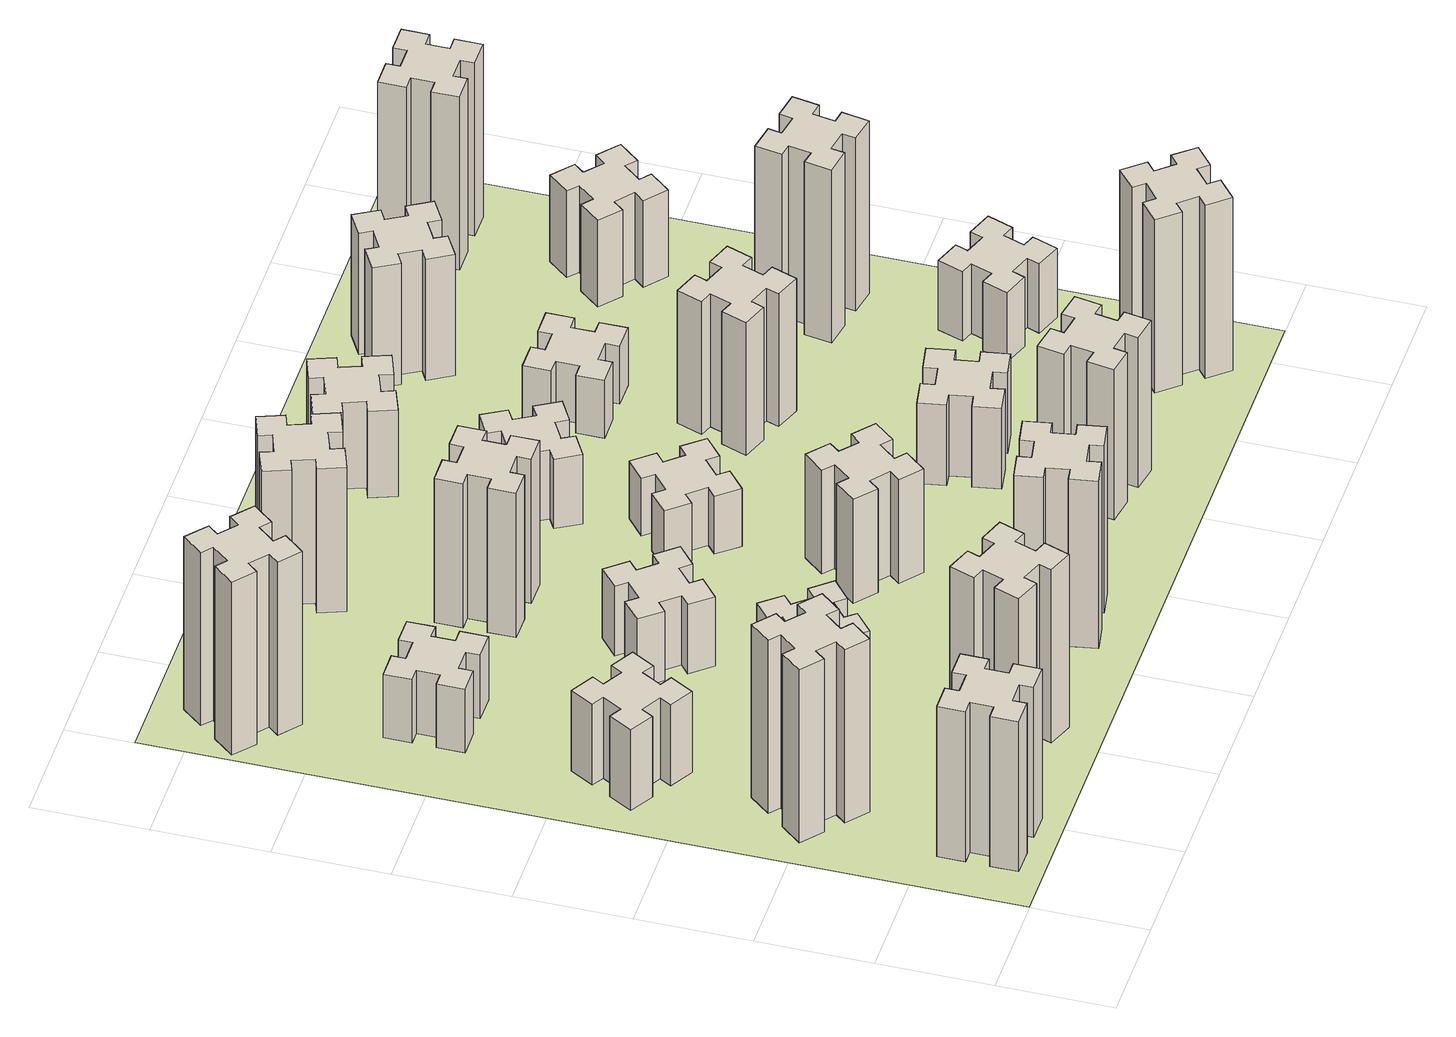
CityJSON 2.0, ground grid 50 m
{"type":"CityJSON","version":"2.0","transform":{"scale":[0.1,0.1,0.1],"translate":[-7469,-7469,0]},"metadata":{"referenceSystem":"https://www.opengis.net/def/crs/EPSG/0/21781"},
"CityObjects":{
"building1":{"type":"Building","attributes":{"class":"1000","function":"1000","usage":"1000","yearOfConstruction":2016,"roofType":"1000","measuredHeight":78,"storeysAboveGround":30,"storeysBelowGround":0},"geometry":[{"type":"Solid","lod":"1","boundaries":[[[[0,1,2,3,4,5,6,7,8,9,10,11,12,13,14,15,16,17,18,19]],[[17,16,20,21]],[[16,15,22,20]],[[15,14,23,22]],[[14,13,24,23]],[[13,12,25,24]],[[12,11,26,25]],[[11,10,27,26]],[[10,9,28,27]],[[9,8,29,28]],[[8,7,30,29]],[[7,6,31,30]],[[6,5,32,31]],[[5,4,33,32]],[[4,3,34,33]],[[3,2,35,34]],[[2,1,36,35]],[[1,0,37,36]],[[0,19,38,37]],[[19,18,39,38]],[[18,17,21,39]],[[24,25,26,27,28,29,30,31,32,33,34,35,36,37,38,39,21,20,22,23]]]]}]},
"building2":{"type":"Building","attributes":{"class":"1000","function":"1000","usage":"1000","yearOfConstruction":2016,"roofType":"1000","measuredHeight":90,"storeysAboveGround":30,"storeysBelowGround":0},"geometry":[{"type":"Solid","lod":"1","boundaries":[[[[40,41,42,43,44,45,46,47,48,49,50,51,52,53,54,55,56,57,58,59]],[[57,56,60,61]],[[56,55,62,60]],[[55,54,63,62]],[[54,53,64,63]],[[53,52,65,64]],[[52,51,66,65]],[[51,50,67,66]],[[50,49,68,67]],[[49,48,69,68]],[[48,47,70,69]],[[47,46,71,70]],[[46,45,72,71]],[[45,44,73,72]],[[44,43,74,73]],[[43,42,75,74]],[[42,41,76,75]],[[41,40,77,76]],[[40,59,78,77]],[[59,58,79,78]],[[58,57,61,79]],[[64,65,66,67,68,69,70,71,72,73,74,75,76,77,78,79,61,60,62,63]]]]}]},
"building3":{"type":"Building","attributes":{"class":"1000","function":"1000","usage":"1000","yearOfConstruction":2016,"roofType":"1000","measuredHeight":42,"storeysAboveGround":30,"storeysBelowGround":0},"geometry":[{"type":"Solid","lod":"1","boundaries":[[[[80,81,82,83,84,85,86,87,88,89,90,91,92,93,94,95,96,97,98,99]],[[97,96,100,101]],[[96,95,102,100]],[[95,94,103,102]],[[94,93,104,103]],[[93,92,105,104]],[[92,91,106,105]],[[91,90,107,106]],[[90,89,108,107]],[[89,88,109,108]],[[88,87,110,109]],[[87,86,111,110]],[[86,85,112,111]],[[85,84,113,112]],[[84,83,114,113]],[[83,82,115,114]],[[82,81,116,115]],[[81,80,117,116]],[[80,99,118,117]],[[99,98,119,118]],[[98,97,101,119]],[[104,105,106,107,108,109,110,111,112,113,114,115,116,117,118,119,101,100,102,103]]]]}]},
"building4":{"type":"Building","attributes":{"class":"1000","function":"1000","usage":"1000","yearOfConstruction":2016,"roofType":"1000","measuredHeight":90,"storeysAboveGround":30,"storeysBelowGround":0},"geometry":[{"type":"Solid","lod":"1","boundaries":[[[[120,121,122,123,124,125,126,127,128,129,130,131,132,133,134,135,136,137,138,139]],[[137,136,140,141]],[[136,135,142,140]],[[135,134,143,142]],[[134,133,144,143]],[[133,132,145,144]],[[132,131,146,145]],[[131,130,147,146]],[[130,129,148,147]],[[129,128,149,148]],[[128,127,150,149]],[[127,126,151,150]],[[126,125,152,151]],[[125,124,153,152]],[[124,123,154,153]],[[123,122,155,154]],[[122,121,156,155]],[[121,120,157,156]],[[120,139,158,157]],[[139,138,159,158]],[[138,137,141,159]],[[144,145,146,147,148,149,150,151,152,153,154,155,156,157,158,159,141,140,142,143]]]]}]},
"building5":{"type":"Building","attributes":{"class":"1000","function":"1000","usage":"1000","yearOfConstruction":2016,"roofType":"1000","measuredHeight":33,"storeysAboveGround":30,"storeysBelowGround":0},"geometry":[{"type":"Solid","lod":"1","boundaries":[[[[160,161,162,163,164,165,166,167,168,169,170,171,172,173,174,175,176,177,178,179]],[[177,176,180,181]],[[176,175,182,180]],[[175,174,183,182]],[[174,173,184,183]],[[173,172,185,184]],[[172,171,186,185]],[[171,170,187,186]],[[170,169,188,187]],[[169,168,189,188]],[[168,167,190,189]],[[167,166,191,190]],[[166,165,192,191]],[[165,164,193,192]],[[164,163,194,193]],[[163,162,195,194]],[[162,161,196,195]],[[161,160,197,196]],[[160,179,198,197]],[[179,178,199,198]],[[178,177,181,199]],[[184,185,186,187,188,189,190,191,192,193,194,195,196,197,198,199,181,180,182,183]]]]}]},
"building6":{"type":"Building","attributes":{"class":"1000","function":"1000","usage":"1000","yearOfConstruction":2016,"roofType":"1000","measuredHeight":90,"storeysAboveGround":30,"storeysBelowGround":0},"geometry":[{"type":"Solid","lod":"1","boundaries":[[[[200,201,202,203,204,205,206,207,208,209,210,211,212,213,214,215,216,217,218,219]],[[217,216,220,221]],[[216,215,222,220]],[[215,214,223,222]],[[214,213,224,223]],[[213,212,225,224]],[[212,211,226,225]],[[211,210,227,226]],[[210,209,228,227]],[[209,208,229,228]],[[208,207,230,229]],[[207,206,231,230]],[[206,205,232,231]],[[205,204,233,232]],[[204,203,234,233]],[[203,202,235,234]],[[202,201,236,235]],[[201,200,237,236]],[[200,219,238,237]],[[219,218,239,238]],[[218,217,221,239]],[[224,225,226,227,228,229,230,231,232,233,234,235,236,237,238,239,221,220,222,223]]]]}]},
"building7":{"type":"Building","attributes":{"class":"1000","function":"1000","usage":"1000","yearOfConstruction":2016,"roofType":"1000","measuredHeight":33,"storeysAboveGround":30,"storeysBelowGround":0},"geometry":[{"type":"Solid","lod":"1","boundaries":[[[[240,241,242,243,244,245,246,247,248,249,250,251,252,253,254,255,256,257,258,259]],[[257,256,260,261]],[[256,255,262,260]],[[255,254,263,262]],[[254,253,264,263]],[[253,252,265,264]],[[252,251,266,265]],[[251,250,267,266]],[[250,249,268,267]],[[249,248,269,268]],[[248,247,270,269]],[[247,246,271,270]],[[246,245,272,271]],[[245,244,273,272]],[[244,243,274,273]],[[243,242,275,274]],[[242,241,276,275]],[[241,240,277,276]],[[240,259,278,277]],[[259,258,279,278]],[[258,257,261,279]],[[264,265,266,267,268,269,270,271,272,273,274,275,276,277,278,279,261,260,262,263]]]]}]},
"building8":{"type":"Building","attributes":{"class":"1000","function":"1000","usage":"1000","yearOfConstruction":2016,"roofType":"1000","measuredHeight":36,"storeysAboveGround":30,"storeysBelowGround":0},"geometry":[{"type":"Solid","lod":"1","boundaries":[[[[280,281,282,283,284,285,286,287,288,289,290,291,292,293,294,295,296,297,298,299]],[[297,296,300,301]],[[296,295,302,300]],[[295,294,303,302]],[[294,293,304,303]],[[293,292,305,304]],[[292,291,306,305]],[[291,290,307,306]],[[290,289,308,307]],[[289,288,309,308]],[[288,287,310,309]],[[287,286,311,310]],[[286,285,312,311]],[[285,284,313,312]],[[284,283,314,313]],[[283,282,315,314]],[[282,281,316,315]],[[281,280,317,316]],[[280,299,318,317]],[[299,298,319,318]],[[298,297,301,319]],[[304,305,306,307,308,309,310,311,312,313,314,315,316,317,318,319,301,300,302,303]]]]}]},
"building9":{"type":"Building","attributes":{"class":"1000","function":"1000","usage":"1000","yearOfConstruction":2016,"roofType":"1000","measuredHeight":87,"storeysAboveGround":30,"storeysBelowGround":0},"geometry":[{"type":"Solid","lod":"1","boundaries":[[[[320,321,322,323,324,325,326,327,328,329,330,331,332,333,334,335,336,337,338,339]],[[337,336,340,341]],[[336,335,342,340]],[[335,334,343,342]],[[334,333,344,343]],[[333,332,345,344]],[[332,331,346,345]],[[331,330,347,346]],[[330,329,348,347]],[[329,328,349,348]],[[328,327,350,349]],[[327,326,351,350]],[[326,325,352,351]],[[325,324,353,352]],[[324,323,354,353]],[[323,322,355,354]],[[322,321,356,355]],[[321,320,357,356]],[[320,339,358,357]],[[339,338,359,358]],[[338,337,341,359]],[[344,345,346,347,348,349,350,351,352,353,354,355,356,357,358,359,341,340,342,343]]]]}]},
"building10":{"type":"Building","attributes":{"class":"1000","function":"1000","usage":"1000","yearOfConstruction":2016,"roofType":"1000","measuredHeight":75,"storeysAboveGround":30,"storeysBelowGround":0},"geometry":[{"type":"Solid","lod":"1","boundaries":[[[[360,361,362,363,364,365,366,367,368,369,370,371,372,373,374,375,376,377,378,379]],[[377,376,380,381]],[[376,375,382,380]],[[375,374,383,382]],[[374,373,384,383]],[[373,372,385,384]],[[372,371,386,385]],[[371,370,387,386]],[[370,369,388,387]],[[369,368,389,388]],[[368,367,390,389]],[[367,366,391,390]],[[366,365,392,391]],[[365,364,393,392]],[[364,363,394,393]],[[363,362,395,394]],[[362,361,396,395]],[[361,360,397,396]],[[360,379,398,397]],[[379,378,399,398]],[[378,377,381,399]],[[384,385,386,387,388,389,390,391,392,393,394,395,396,397,398,399,381,380,382,383]]]]}]},
"building11":{"type":"Building","attributes":{"class":"1000","function":"1000","usage":"1000","yearOfConstruction":2016,"roofType":"1000","measuredHeight":75,"storeysAboveGround":30,"storeysBelowGround":0},"geometry":[{"type":"Solid","lod":"1","boundaries":[[[[400,401,402,403,404,405,406,407,408,409,410,411,412,413,414,415,416,417,418,419]],[[417,416,420,421]],[[416,415,422,420]],[[415,414,423,422]],[[414,413,424,423]],[[413,412,425,424]],[[412,411,426,425]],[[411,410,427,426]],[[410,409,428,427]],[[409,408,429,428]],[[408,407,430,429]],[[407,406,431,430]],[[406,405,432,431]],[[405,404,433,432]],[[404,403,434,433]],[[403,402,435,434]],[[402,401,436,435]],[[401,400,437,436]],[[400,419,438,437]],[[419,418,439,438]],[[418,417,421,439]],[[424,425,426,427,428,429,430,431,432,433,434,435,436,437,438,439,421,420,422,423]]]]}]},
"building12":{"type":"Building","attributes":{"class":"1000","function":"1000","usage":"1000","yearOfConstruction":2016,"roofType":"1000","measuredHeight":54,"storeysAboveGround":30,"storeysBelowGround":0},"geometry":[{"type":"Solid","lod":"1","boundaries":[[[[440,441,442,443,444,445,446,447,448,449,450,451,452,453,454,455,456,457,458,459]],[[457,456,460,461]],[[456,455,462,460]],[[455,454,463,462]],[[454,453,464,463]],[[453,452,465,464]],[[452,451,466,465]],[[451,450,467,466]],[[450,449,468,467]],[[449,448,469,468]],[[448,447,470,469]],[[447,446,471,470]],[[446,445,472,471]],[[445,444,473,472]],[[444,443,474,473]],[[443,442,475,474]],[[442,441,476,475]],[[441,440,477,476]],[[440,459,478,477]],[[459,458,479,478]],[[458,457,461,479]],[[464,465,466,467,468,469,470,471,472,473,474,475,476,477,478,479,461,460,462,463]]]]}]},
"building13":{"type":"Building","attributes":{"class":"1000","function":"1000","usage":"1000","yearOfConstruction":2016,"roofType":"1000","measuredHeight":30,"storeysAboveGround":30,"storeysBelowGround":0},"geometry":[{"type":"Solid","lod":"1","boundaries":[[[[480,481,482,483,484,485,486,487,488,489,490,491,492,493,494,495,496,497,498,499]],[[497,496,500,501]],[[496,495,502,500]],[[495,494,503,502]],[[494,493,504,503]],[[493,492,505,504]],[[492,491,506,505]],[[491,490,507,506]],[[490,489,508,507]],[[489,488,509,508]],[[488,487,510,509]],[[487,486,511,510]],[[486,485,512,511]],[[485,484,513,512]],[[484,483,514,513]],[[483,482,515,514]],[[482,481,516,515]],[[481,480,517,516]],[[480,499,518,517]],[[499,498,519,518]],[[498,497,501,519]],[[504,505,506,507,508,509,510,511,512,513,514,515,516,517,518,519,501,500,502,503]]]]}]},
"building14":{"type":"Building","attributes":{"class":"1000","function":"1000","usage":"1000","yearOfConstruction":2016,"roofType":"1000","measuredHeight":36,"storeysAboveGround":30,"storeysBelowGround":0},"geometry":[{"type":"Solid","lod":"1","boundaries":[[[[520,521,522,523,524,525,526,527,528,529,530,531,532,533,534,535,536,537,538,539]],[[537,536,540,541]],[[536,535,542,540]],[[535,534,543,542]],[[534,533,544,543]],[[533,532,545,544]],[[532,531,546,545]],[[531,530,547,546]],[[530,529,548,547]],[[529,528,549,548]],[[528,527,550,549]],[[527,526,551,550]],[[526,525,552,551]],[[525,524,553,552]],[[524,523,554,553]],[[523,522,555,554]],[[522,521,556,555]],[[521,520,557,556]],[[520,539,558,557]],[[539,538,559,558]],[[538,537,541,559]],[[544,545,546,547,548,549,550,551,552,553,554,555,556,557,558,559,541,540,542,543]]]]}]},
"building15":{"type":"Building","attributes":{"class":"1000","function":"1000","usage":"1000","yearOfConstruction":2016,"roofType":"1000","measuredHeight":78,"storeysAboveGround":30,"storeysBelowGround":0},"geometry":[{"type":"Solid","lod":"1","boundaries":[[[[560,561,562,563,564,565,566,567,568,569,570,571,572,573,574,575,576,577,578,579]],[[577,576,580,581]],[[576,575,582,580]],[[575,574,583,582]],[[574,573,584,583]],[[573,572,585,584]],[[572,571,586,585]],[[571,570,587,586]],[[570,569,588,587]],[[569,568,589,588]],[[568,567,590,589]],[[567,566,591,590]],[[566,565,592,591]],[[565,564,593,592]],[[564,563,594,593]],[[563,562,595,594]],[[562,561,596,595]],[[561,560,597,596]],[[560,579,598,597]],[[579,578,599,598]],[[578,577,581,599]],[[584,585,586,587,588,589,590,591,592,593,594,595,596,597,598,599,581,580,582,583]]]]}]},
"building16":{"type":"Building","attributes":{"class":"1000","function":"1000","usage":"1000","yearOfConstruction":2016,"roofType":"1000","measuredHeight":45,"storeysAboveGround":30,"storeysBelowGround":0},"geometry":[{"type":"Solid","lod":"1","boundaries":[[[[600,601,602,603,604,605,606,607,608,609,610,611,612,613,614,615,616,617,618,619]],[[617,616,620,621]],[[616,615,622,620]],[[615,614,623,622]],[[614,613,624,623]],[[613,612,625,624]],[[612,611,626,625]],[[611,610,627,626]],[[610,609,628,627]],[[609,608,629,628]],[[608,607,630,629]],[[607,606,631,630]],[[606,605,632,631]],[[605,604,633,632]],[[604,603,634,633]],[[603,602,635,634]],[[602,601,636,635]],[[601,600,637,636]],[[600,619,638,637]],[[619,618,639,638]],[[618,617,621,639]],[[624,625,626,627,628,629,630,631,632,633,634,635,636,637,638,639,621,620,622,623]]]]}]},
"building17":{"type":"Building","attributes":{"class":"1000","function":"1000","usage":"1000","yearOfConstruction":2016,"roofType":"1000","measuredHeight":42,"storeysAboveGround":30,"storeysBelowGround":0},"geometry":[{"type":"Solid","lod":"1","boundaries":[[[[640,641,642,643,644,645,646,647,648,649,650,651,652,653,654,655,656,657,658,659]],[[657,656,660,661]],[[656,655,662,660]],[[655,654,663,662]],[[654,653,664,663]],[[653,652,665,664]],[[652,651,666,665]],[[651,650,667,666]],[[650,649,668,667]],[[649,648,669,668]],[[648,647,670,669]],[[647,646,671,670]],[[646,645,672,671]],[[645,644,673,672]],[[644,643,674,673]],[[643,642,675,674]],[[642,641,676,675]],[[641,640,677,676]],[[640,659,678,677]],[[659,658,679,678]],[[658,657,661,679]],[[664,665,666,667,668,669,670,671,672,673,674,675,676,677,678,679,661,660,662,663]]]]}]},
"building18":{"type":"Building","attributes":{"class":"1000","function":"1000","usage":"1000","yearOfConstruction":2016,"roofType":"1000","measuredHeight":69,"storeysAboveGround":30,"storeysBelowGround":0},"geometry":[{"type":"Solid","lod":"1","boundaries":[[[[680,681,682,683,684,685,686,687,688,689,690,691,692,693,694,695,696,697,698,699]],[[697,696,700,701]],[[696,695,702,700]],[[695,694,703,702]],[[694,693,704,703]],[[693,692,705,704]],[[692,691,706,705]],[[691,690,707,706]],[[690,689,708,707]],[[689,688,709,708]],[[688,687,710,709]],[[687,686,711,710]],[[686,685,712,711]],[[685,684,713,712]],[[684,683,714,713]],[[683,682,715,714]],[[682,681,716,715]],[[681,680,717,716]],[[680,699,718,717]],[[699,698,719,718]],[[698,697,701,719]],[[704,705,706,707,708,709,710,711,712,713,714,715,716,717,718,719,701,700,702,703]]]]}]},
"building19":{"type":"Building","attributes":{"class":"1000","function":"1000","usage":"1000","yearOfConstruction":2016,"roofType":"1000","measuredHeight":30,"storeysAboveGround":30,"storeysBelowGround":0},"geometry":[{"type":"Solid","lod":"1","boundaries":[[[[720,721,722,723,724,725,726,727,728,729,730,731,732,733,734,735,736,737,738,739]],[[737,736,740,741]],[[736,735,742,740]],[[735,734,743,742]],[[734,733,744,743]],[[733,732,745,744]],[[732,731,746,745]],[[731,730,747,746]],[[730,729,748,747]],[[729,728,749,748]],[[728,727,750,749]],[[727,726,751,750]],[[726,725,752,751]],[[725,724,753,752]],[[724,723,754,753]],[[723,722,755,754]],[[722,721,756,755]],[[721,720,757,756]],[[720,739,758,757]],[[739,738,759,758]],[[738,737,741,759]],[[744,745,746,747,748,749,750,751,752,753,754,755,756,757,758,759,741,740,742,743]]]]}]},
"building20":{"type":"Building","attributes":{"class":"1000","function":"1000","usage":"1000","yearOfConstruction":2016,"roofType":"1000","measuredHeight":90,"storeysAboveGround":30,"storeysBelowGround":0},"geometry":[{"type":"Solid","lod":"1","boundaries":[[[[760,761,762,763,764,765,766,767,768,769,770,771,772,773,774,775,776,777,778,779]],[[777,776,780,781]],[[776,775,782,780]],[[775,774,783,782]],[[774,773,784,783]],[[773,772,785,784]],[[772,771,786,785]],[[771,770,787,786]],[[770,769,788,787]],[[769,768,789,788]],[[768,767,790,789]],[[767,766,791,790]],[[766,765,792,791]],[[765,764,793,792]],[[764,763,794,793]],[[763,762,795,794]],[[762,761,796,795]],[[761,760,797,796]],[[760,779,798,797]],[[779,778,799,798]],[[778,777,781,799]],[[784,785,786,787,788,789,790,791,792,793,794,795,796,797,798,799,781,780,782,783]]]]}]},
"building21":{"type":"Building","attributes":{"class":"1000","function":"1000","usage":"1000","yearOfConstruction":2016,"roofType":"1000","measuredHeight":63,"storeysAboveGround":30,"storeysBelowGround":0},"geometry":[{"type":"Solid","lod":"1","boundaries":[[[[800,801,802,803,804,805,806,807,808,809,810,811,812,813,814,815,816,817,818,819]],[[817,816,820,821]],[[816,815,822,820]],[[815,814,823,822]],[[814,813,824,823]],[[813,812,825,824]],[[812,811,826,825]],[[811,810,827,826]],[[810,809,828,827]],[[809,808,829,828]],[[808,807,830,829]],[[807,806,831,830]],[[806,805,832,831]],[[805,804,833,832]],[[804,803,834,833]],[[803,802,835,834]],[[802,801,836,835]],[[801,800,837,836]],[[800,819,838,837]],[[819,818,839,838]],[[818,817,821,839]],[[824,825,826,827,828,829,830,831,832,833,834,835,836,837,838,839,821,820,822,823]]]]}]},
"building22":{"type":"Building","attributes":{"class":"1000","function":"1000","usage":"1000","yearOfConstruction":2016,"roofType":"1000","measuredHeight":36,"storeysAboveGround":30,"storeysBelowGround":0},"geometry":[{"type":"Solid","lod":"1","boundaries":[[[[840,841,842,843,844,845,846,847,848,849,850,851,852,853,854,855,856,857,858,859]],[[857,856,860,861]],[[856,855,862,860]],[[855,854,863,862]],[[854,853,864,863]],[[853,852,865,864]],[[852,851,866,865]],[[851,850,867,866]],[[850,849,868,867]],[[849,848,869,868]],[[848,847,870,869]],[[847,846,871,870]],[[846,845,872,871]],[[845,844,873,872]],[[844,843,874,873]],[[843,842,875,874]],[[842,841,876,875]],[[841,840,877,876]],[[840,859,878,877]],[[859,858,879,878]],[[858,857,861,879]],[[864,865,866,867,868,869,870,871,872,873,874,875,876,877,878,879,861,860,862,863]]]]}]},
"building23":{"type":"Building","attributes":{"class":"1000","function":"1000","usage":"1000","yearOfConstruction":2016,"roofType":"1000","measuredHeight":90,"storeysAboveGround":30,"storeysBelowGround":0},"geometry":[{"type":"Solid","lod":"1","boundaries":[[[[880,881,882,883,884,885,886,887,888,889,890,891,892,893,894,895,896,897,898,899]],[[897,896,900,901]],[[896,895,902,900]],[[895,894,903,902]],[[894,893,904,903]],[[893,892,905,904]],[[892,891,906,905]],[[891,890,907,906]],[[890,889,908,907]],[[889,888,909,908]],[[888,887,910,909]],[[887,886,911,910]],[[886,885,912,911]],[[885,884,913,912]],[[884,883,914,913]],[[883,882,915,914]],[[882,881,916,915]],[[881,880,917,916]],[[880,899,918,917]],[[899,898,919,918]],[[898,897,901,919]],[[904,905,906,907,908,909,910,911,912,913,914,915,916,917,918,919,901,900,902,903]]]]}]},
"building24":{"type":"Building","attributes":{"class":"1000","function":"1000","usage":"1000","yearOfConstruction":2016,"roofType":"1000","measuredHeight":45,"storeysAboveGround":30,"storeysBelowGround":0},"geometry":[{"type":"Solid","lod":"1","boundaries":[[[[920,921,922,923,924,925,926,927,928,929,930,931,932,933,934,935,936,937,938,939]],[[937,936,940,941]],[[936,935,942,940]],[[935,934,943,942]],[[934,933,944,943]],[[933,932,945,944]],[[932,931,946,945]],[[931,930,947,946]],[[930,929,948,947]],[[929,928,949,948]],[[928,927,950,949]],[[927,926,951,950]],[[926,925,952,951]],[[925,924,953,952]],[[924,923,954,953]],[[923,922,955,954]],[[922,921,956,955]],[[921,920,957,956]],[[920,939,958,957]],[[939,938,959,958]],[[938,937,941,959]],[[944,945,946,947,948,949,950,951,952,953,954,955,956,957,958,959,941,940,942,943]]]]}]},
"building25":{"type":"Building","attributes":{"class":"1000","function":"1000","usage":"1000","yearOfConstruction":2016,"roofType":"1000","measuredHeight":90,"storeysAboveGround":30,"storeysBelowGround":0},"geometry":[{"type":"Solid","lod":"1","boundaries":[[[[960,961,962,963,964,965,966,967,968,969,970,971,972,973,974,975,976,977,978,979]],[[977,976,980,981]],[[976,975,982,980]],[[975,974,983,982]],[[974,973,984,983]],[[973,972,985,984]],[[972,971,986,985]],[[971,970,987,986]],[[970,969,988,987]],[[969,968,989,988]],[[968,967,990,989]],[[967,966,991,990]],[[966,965,992,991]],[[965,964,993,992]],[[964,963,994,993]],[[963,962,995,994]],[[962,961,996,995]],[[961,960,997,996]],[[960,979,998,997]],[[979,978,999,998]],[[978,977,981,999]],[[984,985,986,987,988,989,990,991,992,993,994,995,996,997,998,999,981,980,982,983]]]]}]},
"landuse1":{"type":"LandUse","attributes":{"name":"plot1","function":"1010"},"geometry":[{"type":"MultiSurface","lod":"1","boundaries":[[[1000,1001,1002,1003]]]}]}
},
"vertices":[
[265,325,0],[265,225,0],[205,225,0],[205,105,0],[325,105,0],[325,165,0],[425,165,0],[425,105,0],[545,105,0],[545,225,0],[485,225,0],[485,325,0],[545,325,0],[545,445,0],[425,445,0],[425,385,0],[325,385,0],[325,445,0],[205,445,0],[205,325,0],[325,385,780],[325,445,780],[425,385,780],[425,445,780],[545,445,780],[545,325,780],[485,325,780],[485,225,780],[545,225,780],[545,105,780],[425,105,780],[425,165,780],[325,165,780],[325,105,780],[205,105,780],[205,225,780],[265,225,780],[265,325,780],[205,325,780],[205,445,780],
[484,1067,0],[408,1132,0],[446,1178,0],[354,1255,0],[277,1163,0],[323,1124,0],[259,1048,0],[213,1086,0],[136,994,0],[228,917,0],[266,963,0],[343,899,0],[304,853,0],[396,776,0],[473,868,0],[427,906,0],[492,983,0],[538,944,0],[615,1036,0],[523,1113,0],[492,983,900],[538,944,900],[427,906,900],[473,868,900],[396,776,900],[304,853,900],[343,899,900],[266,963,900],[228,917,900],[136,994,900],[213,1086,900],[259,1048,900],[323,1124,900],[277,1163,900],[354,1255,900],[446,1178,900],[408,1132,900],[484,1067,900],[523,1113,900],[615,1036,900],
[474,1826,0],[387,1876,0],[417,1928,0],[313,1988,0],[253,1884,0],[305,1854,0],[255,1767,0],[203,1797,0],[143,1693,0],[247,1633,0],[277,1685,0],[364,1635,0],[334,1583,0],[438,1523,0],[498,1627,0],[446,1657,0],[496,1744,0],[548,1714,0],[608,1818,0],[504,1878,0],[496,1744,420],[548,1714,420],[446,1657,420],[498,1627,420],[438,1523,420],[334,1583,420],[364,1635,420],[277,1685,420],[247,1633,420],[143,1693,420],[203,1797,420],[255,1767,420],[305,1854,420],[253,1884,420],[313,1988,420],[417,1928,420],[387,1876,420],[474,1826,420],[504,1878,420],[608,1818,420],
[929,460,0],[895,366,0],[839,387,0],[797,274,0],[910,233,0],[931,289,0],[1025,255,0],[1004,199,0],[1117,157,0],[1158,270,0],[1102,291,0],[1136,385,0],[1192,364,0],[1233,477,0],[1120,518,0],[1100,462,0],[1006,496,0],[1027,552,0],[914,593,0],[873,480,0],[1006,496,900],[1027,552,900],[1100,462,900],[1120,518,900],[1233,477,900],[1192,364,900],[1136,385,900],[1102,291,900],[1158,270,900],[1117,157,900],[1004,199,900],[1025,255,900],[931,289,900],[910,233,900],[797,274,900],[839,387,900],[895,366,900],[929,460,900],[873,480,900],[914,593,900],
[425,2485,0],[525,2485,0],[525,2425,0],[645,2425,0],[645,2545,0],[585,2545,0],[585,2645,0],[645,2645,0],[645,2765,0],[525,2765,0],[525,2705,0],[425,2705,0],[425,2765,0],[305,2765,0],[305,2645,0],[365,2645,0],[365,2545,0],[305,2545,0],[305,2425,0],[425,2425,0],[365,2545,330],[305,2545,330],[365,2645,330],[305,2645,330],[305,2765,330],[425,2765,330],[425,2705,330],[525,2705,330],[525,2765,330],[645,2765,330],[645,2645,330],[585,2645,330],[585,2545,330],[645,2545,330],[645,2425,330],[525,2425,330],[525,2485,330],[425,2485,330],[425,2425,330],[305,2425,330],
[384,3387,0],[308,3452,0],[346,3498,0],[254,3575,0],[177,3483,0],[223,3444,0],[159,3368,0],[113,3406,0],[36,3314,0],[128,3237,0],[166,3283,0],[243,3219,0],[204,3173,0],[296,3096,0],[373,3188,0],[327,3226,0],[392,3303,0],[438,3264,0],[515,3356,0],[423,3433,0],[392,3303,900],[438,3264,900],[327,3226,900],[373,3188,900],[296,3096,900],[204,3173,900],[243,3219,900],[166,3283,900],[128,3237,900],[36,3314,900],[113,3406,900],[159,3368,900],[223,3444,900],[177,3483,900],[254,3575,900],[346,3498,900],[308,3452,900],[384,3387,900],[423,3433,900],[515,3356,900],
[1083,1332,0],[1006,1267,0],[968,1313,0],[876,1236,0],[953,1144,0],[999,1183,0],[1063,1106,0],[1017,1068,0],[1094,976,0],[1186,1053,0],[1148,1099,0],[1224,1163,0],[1263,1117,0],[1355,1194,0],[1278,1286,0],[1232,1248,0],[1167,1324,0],[1213,1363,0],[1136,1455,0],[1044,1378,0],[1167,1324,330],[1213,1363,330],[1232,1248,330],[1278,1286,330],[1355,1194,330],[1263,1117,330],[1224,1163,330],[1148,1099,330],[1186,1053,330],[1094,976,330],[1017,1068,330],[1063,1106,330],[999,1183,330],[953,1144,330],[876,1236,330],[968,1313,330],[1006,1267,330],[1083,1332,330],[1044,1378,330],[1136,1455,330],
[1083,1972,0],[1006,1907,0],[968,1953,0],[876,1876,0],[953,1784,0],[999,1823,0],[1063,1746,0],[1017,1708,0],[1094,1616,0],[1186,1693,0],[1148,1739,0],[1224,1803,0],[1263,1757,0],[1355,1834,0],[1278,1926,0],[1232,1888,0],[1167,1964,0],[1213,2003,0],[1136,2095,0],[1044,2018,0],[1167,1964,360],[1213,2003,360],[1232,1888,360],[1278,1926,360],[1355,1834,360],[1263,1757,360],[1224,1803,360],[1148,1739,360],[1186,1693,360],[1094,1616,360],[1017,1708,360],[1063,1746,360],[999,1823,360],[953,1784,360],[876,1876,360],[968,1953,360],[1006,1907,360],[1083,1972,360],[1044,2018,360],[1136,2095,360],
[1785,492,0],[1687,475,0],[1677,534,0],[1558,513,0],[1579,395,0],[1638,405,0],[1656,307,0],[1597,297,0],[1617,178,0],[1736,199,0],[1725,258,0],[1824,276,0],[1834,217,0],[1952,237,0],[1931,356,0],[1872,345,0],[1855,444,0],[1914,454,0],[1893,572,0],[1775,551,0],[1855,444,870],[1914,454,870],[1872,345,870],[1931,356,870],[1952,237,870],[1834,217,870],[1824,276,870],[1725,258,870],[1736,199,870],[1617,178,870],[1597,297,870],[1656,307,870],[1638,405,870],[1579,395,870],[1558,513,870],[1677,534,870],[1687,475,870],[1785,492,870],[1775,551,870],[1893,572,870],
[1325,2545,0],[1325,2645,0],[1385,2645,0],[1385,2765,0],[1265,2765,0],[1265,2705,0],[1165,2705,0],[1165,2765,0],[1045,2765,0],[1045,2645,0],[1105,2645,0],[1105,2545,0],[1045,2545,0],[1045,2425,0],[1165,2425,0],[1165,2485,0],[1265,2485,0],[1265,2425,0],[1385,2425,0],[1385,2545,0],[1265,2485,750],[1265,2425,750],[1165,2485,750],[1165,2425,750],[1045,2425,750],[1045,2545,750],[1105,2545,750],[1105,2645,750],[1045,2645,750],[1045,2765,750],[1165,2765,750],[1165,2705,750],[1265,2705,750],[1265,2765,750],[1385,2765,750],[1385,2645,750],[1325,2645,750],[1325,2545,750],[1385,2545,750],[1385,2425,750],
[1125,3456,0],[1031,3422,0],[1010,3478,0],[897,3437,0],[939,3324,0],[995,3345,0],[1029,3251,0],[973,3230,0],[1014,3117,0],[1127,3159,0],[1106,3215,0],[1200,3249,0],[1220,3193,0],[1333,3234,0],[1292,3347,0],[1236,3326,0],[1202,3420,0],[1258,3440,0],[1217,3553,0],[1104,3512,0],[1202,3420,750],[1258,3440,750],[1236,3326,750],[1292,3347,750],[1333,3234,750],[1220,3193,750],[1200,3249,750],[1106,3215,750],[1127,3159,750],[1014,3117,750],[973,3230,750],[1029,3251,750],[995,3345,750],[939,3324,750],[897,3437,750],[1010,3478,750],[1031,3422,750],[1125,3456,750],[1104,3512,750],[1217,3553,750],
[1746,1163,0],[1823,1099,0],[1784,1053,0],[1876,976,0],[1953,1068,0],[1907,1106,0],[1972,1183,0],[2018,1144,0],[2095,1236,0],[2003,1313,0],[1964,1267,0],[1888,1332,0],[1926,1378,0],[1834,1455,0],[1757,1363,0],[1803,1324,0],[1739,1248,0],[1693,1286,0],[1616,1194,0],[1708,1117,0],[1739,1248,540],[1693,1286,540],[1803,1324,540],[1757,1363,540],[1834,1455,540],[1926,1378,540],[1888,1332,540],[1964,1267,540],[2003,1313,540],[2095,1236,540],[2018,1144,540],[1972,1183,540],[1907,1106,540],[1953,1068,540],[1876,976,540],[1784,1053,540],[1823,1099,540],[1746,1163,540],[1708,1117,540],[1616,1194,540],
[1972,1988,0],[1907,2064,0],[1953,2103,0],[1876,2195,0],[1784,2118,0],[1823,2072,0],[1746,2007,0],[1708,2053,0],[1616,1976,0],[1693,1884,0],[1739,1923,0],[1803,1846,0],[1757,1808,0],[1834,1716,0],[1926,1793,0],[1888,1839,0],[1964,1903,0],[2003,1857,0],[2095,1934,0],[2018,2026,0],[1964,1903,300],[2003,1857,300],[1888,1839,300],[1926,1793,300],[1834,1716,300],[1757,1808,300],[1803,1846,300],[1739,1923,300],[1693,1884,300],[1616,1976,300],[1708,2053,300],[1746,2007,300],[1823,2072,300],[1784,2118,300],[1876,2195,300],[1953,2103,300],[1907,2064,300],[1972,1988,300],[2018,2026,300],[2095,1934,300],
[1976,2607,0],[1926,2694,0],[1978,2724,0],[1918,2828,0],[1814,2768,0],[1844,2716,0],[1757,2666,0],[1727,2718,0],[1623,2658,0],[1683,2554,0],[1735,2584,0],[1785,2497,0],[1733,2467,0],[1793,2363,0],[1897,2423,0],[1867,2475,0],[1954,2525,0],[1984,2473,0],[2088,2533,0],[2028,2637,0],[1954,2525,360],[1984,2473,360],[1867,2475,360],[1897,2423,360],[1793,2363,360],[1733,2467,360],[1785,2497,360],[1735,2584,360],[1683,2554,360],[1623,2658,360],[1727,2718,360],[1757,2666,360],[1844,2716,360],[1814,2768,360],[1918,2828,360],[1978,2724,360],[1926,2694,360],[1976,2607,360],[2028,2637,360],[2088,2533,360],
[2496,544,0],[2478,445,0],[2419,456,0],[2398,337,0],[2517,317,0],[2527,376,0],[2625,358,0],[2615,299,0],[2733,278,0],[2754,397,0],[2695,407,0],[2712,505,0],[2771,495,0],[2792,613,0],[2674,634,0],[2664,575,0],[2565,592,0],[2576,651,0],[2457,672,0],[2437,554,0],[2565,592,780],[2576,651,780],[2664,575,780],[2674,634,780],[2792,613,780],[2771,495,780],[2712,505,780],[2695,407,780],[2754,397,780],[2733,278,780],[2615,299,780],[2625,358,780],[2527,376,780],[2517,317,780],[2398,337,780],[2419,456,780],[2478,445,780],[2496,544,780],[2437,554,780],[2457,672,780],
[1865,3456,0],[1771,3422,0],[1750,3478,0],[1637,3437,0],[1679,3324,0],[1735,3345,0],[1769,3251,0],[1713,3230,0],[1754,3117,0],[1867,3159,0],[1846,3215,0],[1940,3249,0],[1960,3193,0],[2073,3234,0],[2032,3347,0],[1976,3326,0],[1942,3420,0],[1998,3440,0],[1957,3553,0],[1844,3512,0],[1942,3420,450],[1998,3440,450],[1976,3326,450],[2032,3347,450],[2073,3234,450],[1960,3193,450],[1940,3249,450],[1846,3215,450],[1867,3159,450],[1754,3117,450],[1713,3230,450],[1769,3251,450],[1735,3345,450],[1679,3324,450],[1637,3437,450],[1750,3478,450],[1771,3422,450],[1865,3456,450],[1844,3512,450],[1957,3553,450],
[2625,1132,0],[2527,1115,0],[2517,1174,0],[2398,1153,0],[2419,1035,0],[2478,1045,0],[2496,947,0],[2437,937,0],[2457,818,0],[2576,839,0],[2565,898,0],[2664,916,0],[2674,857,0],[2792,877,0],[2771,996,0],[2712,985,0],[2695,1084,0],[2754,1094,0],[2733,1212,0],[2615,1191,0],[2695,1084,420],[2754,1094,420],[2712,985,420],[2771,996,420],[2792,877,420],[2674,857,420],[2664,916,420],[2565,898,420],[2576,839,420],[2457,818,420],[2437,937,420],[2496,947,420],[2478,1045,420],[2419,1035,420],[2398,1153,420],[2517,1174,420],[2527,1115,420],[2625,1132,420],[2615,1191,420],[2733,1212,420],
[2682,1871,0],[2716,1965,0],[2772,1944,0],[2813,2057,0],[2700,2098,0],[2680,2042,0],[2586,2076,0],[2607,2132,0],[2494,2173,0],[2453,2060,0],[2509,2040,0],[2475,1946,0],[2419,1967,0],[2377,1854,0],[2490,1813,0],[2511,1869,0],[2605,1835,0],[2584,1779,0],[2697,1737,0],[2738,1850,0],[2605,1835,690],[2584,1779,690],[2511,1869,690],[2490,1813,690],[2377,1854,690],[2419,1967,690],[2475,1946,690],[2509,2040,690],[2453,2060,690],[2494,2173,690],[2607,2132,690],[2586,2076,690],[2680,2042,690],[2700,2098,690],[2813,2057,690],[2772,1944,690],[2716,1965,690],[2682,1871,690],[2738,1850,690],[2697,1737,690],
[2605,2545,0],[2605,2645,0],[2665,2645,0],[2665,2765,0],[2545,2765,0],[2545,2705,0],[2445,2705,0],[2445,2765,0],[2325,2765,0],[2325,2645,0],[2385,2645,0],[2385,2545,0],[2325,2545,0],[2325,2425,0],[2445,2425,0],[2445,2485,0],[2545,2485,0],[2545,2425,0],[2665,2425,0],[2665,2545,0],[2545,2485,300],[2545,2425,300],[2445,2485,300],[2445,2425,300],[2325,2425,300],[2325,2545,300],[2385,2545,300],[2385,2645,300],[2325,2645,300],[2325,2765,300],[2445,2765,300],[2445,2705,300],[2545,2705,300],[2545,2765,300],[2665,2765,300],[2665,2645,300],[2605,2645,300],[2605,2545,300],[2665,2545,300],[2665,2425,300],
[3468,259,0],[3544,323,0],[3583,277,0],[3675,354,0],[3598,446,0],[3552,408,0],[3487,484,0],[3533,523,0],[3456,615,0],[3364,538,0],[3403,492,0],[3326,427,0],[3288,473,0],[3196,396,0],[3273,304,0],[3319,343,0],[3383,266,0],[3337,228,0],[3414,136,0],[3506,213,0],[3383,266,900],[3337,228,900],[3319,343,900],[3273,304,900],[3196,396,900],[3288,473,900],[3326,427,900],[3403,492,900],[3364,538,900],[3456,615,900],[3533,523,900],[3487,484,900],[3552,408,900],[3598,446,900],[3675,354,900],[3583,277,900],[3544,323,900],[3468,259,900],[3506,213,900],[3414,136,900],
[2716,3347,0],[2666,3434,0],[2718,3464,0],[2658,3568,0],[2554,3508,0],[2584,3456,0],[2497,3406,0],[2467,3458,0],[2363,3398,0],[2423,3294,0],[2475,3324,0],[2525,3237,0],[2473,3207,0],[2533,3103,0],[2637,3163,0],[2607,3215,0],[2694,3265,0],[2724,3213,0],[2828,3273,0],[2768,3377,0],[2694,3265,630],[2724,3213,630],[2607,3215,630],[2637,3163,630],[2533,3103,630],[2473,3207,630],[2525,3237,630],[2475,3324,630],[2423,3294,630],[2363,3398,630],[2467,3458,630],[2497,3406,630],[2584,3456,630],[2554,3508,630],[2658,3568,630],[2718,3464,630],[2666,3434,630],[2716,3347,630],[2768,3377,630],[2828,3273,630],
[3351,1029,0],[3445,995,0],[3424,939,0],[3537,897,0],[3578,1010,0],[3522,1031,0],[3556,1125,0],[3612,1104,0],[3653,1217,0],[3540,1258,0],[3520,1202,0],[3426,1236,0],[3447,1292,0],[3334,1333,0],[3293,1220,0],[3349,1200,0],[3315,1106,0],[3259,1127,0],[3217,1014,0],[3330,973,0],[3315,1106,360],[3259,1127,360],[3349,1200,360],[3293,1220,360],[3334,1333,360],[3447,1292,360],[3426,1236,360],[3520,1202,360],[3540,1258,360],[3653,1217,360],[3612,1104,360],[3556,1125,360],[3522,1031,360],[3578,1010,360],[3537,897,360],[3424,939,360],[3445,995,360],[3351,1029,360],[3330,973,360],[3217,1014,360],
[3435,1787,0],[3452,1885,0],[3511,1875,0],[3532,1993,0],[3414,2014,0],[3404,1955,0],[3305,1972,0],[3316,2031,0],[3197,2052,0],[3177,1934,0],[3236,1924,0],[3218,1825,0],[3159,1836,0],[3138,1717,0],[3257,1697,0],[3267,1756,0],[3365,1738,0],[3355,1679,0],[3473,1658,0],[3494,1777,0],[3365,1738,900],[3355,1679,900],[3267,1756,900],[3257,1697,900],[3138,1717,900],[3159,1836,900],[3218,1825,900],[3236,1924,900],[3177,1934,900],[3197,2052,900],[3316,2031,900],[3305,1972,900],[3404,1955,900],[3414,2014,900],[3532,1993,900],[3511,1875,900],[3452,1885,900],[3435,1787,900],[3494,1777,900],[3473,1658,900],
[3444,2747,0],[3368,2812,0],[3406,2858,0],[3314,2935,0],[3237,2843,0],[3283,2804,0],[3219,2728,0],[3173,2766,0],[3096,2674,0],[3188,2597,0],[3226,2643,0],[3303,2579,0],[3264,2533,0],[3356,2456,0],[3433,2548,0],[3387,2586,0],[3452,2663,0],[3498,2624,0],[3575,2716,0],[3483,2793,0],[3452,2663,450],[3498,2624,450],[3387,2586,450],[3433,2548,450],[3356,2456,450],[3264,2533,450],[3303,2579,450],[3226,2643,450],[3188,2597,450],[3096,2674,450],[3173,2766,450],[3219,2728,450],[3283,2804,450],[3237,2843,450],[3314,2935,450],[3406,2858,450],[3368,2812,450],[3444,2747,450],[3483,2793,450],[3575,2716,450],
[3285,3325,0],[3385,3325,0],[3385,3265,0],[3505,3265,0],[3505,3385,0],[3445,3385,0],[3445,3485,0],[3505,3485,0],[3505,3605,0],[3385,3605,0],[3385,3545,0],[3285,3545,0],[3285,3605,0],[3165,3605,0],[3165,3485,0],[3225,3485,0],[3225,3385,0],[3165,3385,0],[3165,3265,0],[3285,3265,0],[3225,3385,900],[3165,3385,900],[3225,3485,900],[3165,3485,900],[3165,3605,900],[3285,3605,900],[3285,3545,900],[3385,3545,900],[3385,3605,900],[3505,3605,900],[3505,3485,900],[3445,3485,900],[3445,3385,900],[3505,3385,900],[3505,3265,900],[3385,3265,900],[3385,3325,900],[3285,3325,900],[3285,3265,900],[3165,3265,900],
[5,3705,0],[3705,3705,0],[3705,5,0],[5,5,0]
]}
